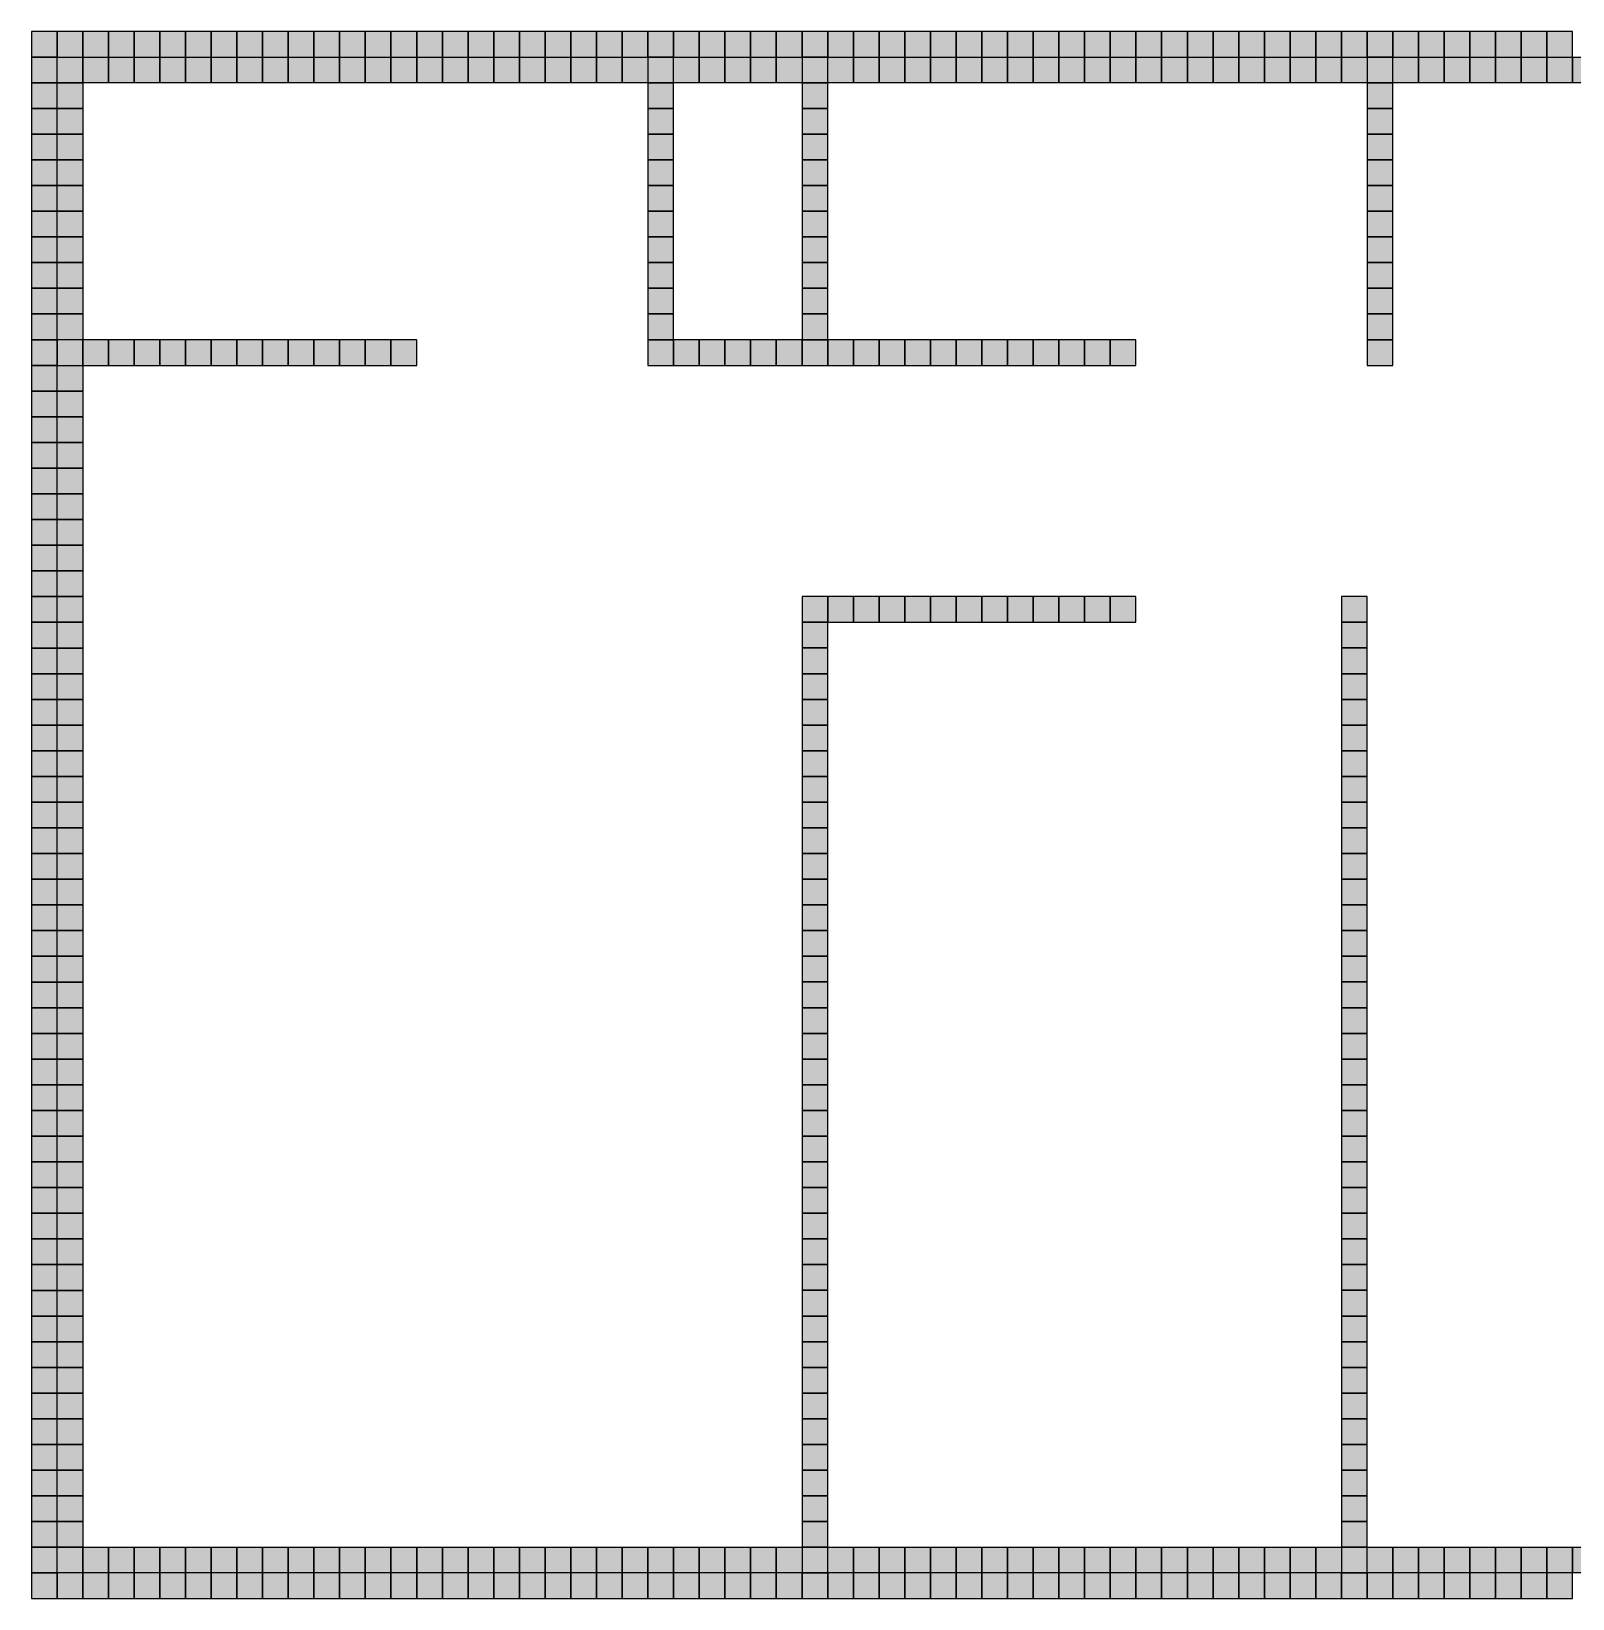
# Model space of a CAD drawing. Header units: inches. Extents: x 0.8 to 12.8, y 0.7 to 7.2.
# Drawn here: x 0.76 to 6.76, y 1.13 to 7.23 of the extents above; entities that cross this region are included whole.
import ezdxf

# ---------------------------------------------------------------- set-up
doc = ezdxf.new("R2010")
doc.units = ezdxf.units.IN
doc.header["$MEASUREMENT"] = 0
doc.layers.add('GRILLA PIXEL', color=7, linetype='Continuous')

# ---------------------------------------------------------------- blocks, each defined once
blk = doc.blocks.new('0-255-255-31-Muro alto')
at = {"layer": 'GRILLA PIXEL', "true_color": 0xffff1f}
h = blk.add_hatch(color=2, dxfattribs=at)
h.dxf.hatch_style = 1
h.paths.add_polyline_path([(0, 0), (-0.1, 0), (-0.1, -0.1), (0, -0.1)])
blk.add_lwpolyline([(-0.1, 0), (-0.1, -0.1), (0, -0.1), (0, 0)], close=True)
blk = doc.blocks.new('0-255-0-0-Muro dormitorio principal')
h = blk.add_hatch(color=1)
h.dxf.hatch_style = 1
h.paths.add_polyline_path([(0, 0), (-0.1, 0), (-0.1, -0.1), (0, -0.1)])
blk.add_lwpolyline([(-0.1, 0), (-0.1, -0.1), (0, -0.1), (0, 0)], close=True)
blk = doc.blocks.new('0-203-204-205-Ventana principal')
at = {"layer": 'GRILLA PIXEL', "true_color": 0xcbcccd}
h = blk.add_hatch(color=254, dxfattribs=at)
h.dxf.hatch_style = 1
h.paths.add_polyline_path([(0, 0), (-0.1, 0), (-0.1, -0.1), (0, -0.1)])
blk.add_lwpolyline([(-0.1, 0), (-0.1, -0.1), (0, -0.1), (0, 0)], close=True)
blk = doc.blocks.new('0-3-160-22-Ventana comun')
at = {"layer": 'GRILLA PIXEL', "true_color": 0x03a016}
h = blk.add_hatch(color=104, dxfattribs=at)
h.dxf.hatch_style = 1
h.paths.add_polyline_path([(0, 0), (-0.1, 0), (-0.1, -0.1), (0, -0.1)])
blk.add_lwpolyline([(-0.1, 0), (-0.1, -0.1), (0, -0.1), (0, 0)], close=True)
blk = doc.blocks.new('0-5-68-255-Muro inicio conexion')
at = {"layer": 'GRILLA PIXEL', "true_color": 0x0544ff}
h = blk.add_hatch(color=160, dxfattribs=at)
h.dxf.hatch_style = 1
h.paths.add_polyline_path([(0, 0), (-0.1, 0), (-0.1, -0.1), (0, -0.1)])
blk.add_lwpolyline([(-0.1, 0), (-0.1, -0.1), (0, -0.1), (0, 0)], close=True)
blk = doc.blocks.new('0-63-149-253-Muro fichas extremo')
at = {"layer": 'GRILLA PIXEL', "true_color": 0x3f95fd}
h = blk.add_hatch(color=153, dxfattribs=at)
h.dxf.hatch_style = 1
h.paths.add_polyline_path([(0, 0), (-0.1, 0), (-0.1, -0.1), (0, -0.1)])
blk.add_lwpolyline([(-0.1, 0), (-0.1, -0.1), (0, -0.1), (0, 0)], close=True)
blk = doc.blocks.new('0-0-28-112-Muro auxiliar fichas esquinas')
at = {"layer": 'GRILLA PIXEL', "true_color": 0x001c70}
h = blk.add_hatch(color=166, dxfattribs=at)
h.dxf.hatch_style = 1
h.paths.add_polyline_path([(0, 0), (-0.1, 0), (-0.1, -0.1), (0, -0.1)])
blk.add_lwpolyline([(-0.1, 0), (-0.1, -0.1), (0, -0.1), (0, 0)], close=True)
blk = doc.blocks.new('1-99-100-102-auxiliar lado interno')
at = {"lineweight": 70, "true_color": 0x636466}
h = blk.add_hatch(color=251, dxfattribs=at)
h.dxf.hatch_style = 1
h.paths.add_polyline_path([(-0.1, -0.1), (-0.1, 0), (0, 0), (0, -0.1)])
blk.add_lwpolyline([(0, 0), (0, -0.1), (-0.1, -0.1), (-0.1, 0)], close=True)
blk = doc.blocks.new('pixel extremo ventana')
h = blk.add_hatch(color=136)
h.dxf.hatch_style = 1
h.paths.add_polyline_path([(0, 0), (-0.1, 0), (-0.1, -0.1), (0, -0.1)])
blk.add_lwpolyline([(-0.1, 0), (-0.1, -0.1), (0, -0.1), (0, 0)], close=True)

msp = doc.modelspace()

# ---------------------------------------------------------------- block references
for name, p in [('0-5-68-255-Muro inicio conexion', (0.8645, 7.2316)), ('0-255-255-31-Muro alto', (0.9645, 7.2316)), ('0-255-255-31-Muro alto', (1.0645, 7.2316)), ('0-255-255-31-Muro alto', (1.1645, 7.2316)), ('0-255-255-31-Muro alto', (1.2645, 7.2316)), ('0-255-255-31-Muro alto', (1.3645, 7.2316)), ('0-255-255-31-Muro alto', (1.4645, 7.2316)), ('0-255-255-31-Muro alto', (1.5645, 7.2316)), ('0-255-255-31-Muro alto', (1.6645, 7.2316)), ('0-255-255-31-Muro alto', (1.7645, 7.2316)), ('0-255-255-31-Muro alto', (1.8645, 7.2316)), ('0-255-255-31-Muro alto', (1.9645, 7.2316)), ('0-255-255-31-Muro alto', (2.0645, 7.2316)), ('0-255-255-31-Muro alto', (2.1645, 7.2316)), ('0-255-255-31-Muro alto', (2.2645, 7.2316)), ('0-255-255-31-Muro alto', (2.3645, 7.2316)), ('0-255-255-31-Muro alto', (2.4645, 7.2316)), ('0-255-255-31-Muro alto', (2.5645, 7.2316)), ('0-255-255-31-Muro alto', (2.6645, 7.2316)), ('0-255-255-31-Muro alto', (2.7645, 7.2316)), ('0-255-255-31-Muro alto', (2.8645, 7.2316)), ('0-255-255-31-Muro alto', (2.9645, 7.2316)), ('0-255-255-31-Muro alto', (3.0645, 7.2316)), ('0-255-255-31-Muro alto', (3.1645, 7.2316)), ('0-255-255-31-Muro alto', (3.2645, 7.2316)), ('0-255-255-31-Muro alto', (3.3645, 7.2316)), ('0-255-255-31-Muro alto', (3.4645, 7.2316)), ('0-255-255-31-Muro alto', (3.5645, 7.2316)), ('0-255-255-31-Muro alto', (3.6645, 7.2316)), ('0-255-255-31-Muro alto', (3.7645, 7.2316)), ('0-255-255-31-Muro alto', (3.8645, 7.2316)), ('0-255-255-31-Muro alto', (3.9645, 7.2316)), ('0-255-255-31-Muro alto', (4.0645, 7.2316)), ('0-255-255-31-Muro alto', (4.1645, 7.2316)), ('0-255-255-31-Muro alto', (4.2645, 7.2316)), ('0-255-255-31-Muro alto', (4.3645, 7.2316)), ('0-255-255-31-Muro alto', (4.4645, 7.2316)), ('0-255-255-31-Muro alto', (4.5645, 7.2316)), ('0-255-255-31-Muro alto', (4.6645, 7.2316)), ('0-255-255-31-Muro alto', (4.7645, 7.2316)), ('0-255-255-31-Muro alto', (4.8645, 7.2316)), ('0-255-255-31-Muro alto', (4.9645, 7.2316)), ('0-255-255-31-Muro alto', (5.0645, 7.2316)), ('0-255-255-31-Muro alto', (5.1645, 7.2316)), ('0-255-255-31-Muro alto', (5.2645, 7.2316)), ('0-255-255-31-Muro alto', (5.3645, 7.2316)), ('0-255-255-31-Muro alto', (5.4645, 7.2316)), ('0-255-255-31-Muro alto', (5.5645, 7.2316)), ('0-255-255-31-Muro alto', (5.6645, 7.2316)), ('0-255-255-31-Muro alto', (5.7645, 7.2316)), ('0-255-255-31-Muro alto', (5.8645, 7.2316)), ('0-255-255-31-Muro alto', (5.9645, 7.2316)), ('0-255-255-31-Muro alto', (6.0645, 7.2316)), ('0-255-255-31-Muro alto', (6.1645, 7.2316)), ('0-255-255-31-Muro alto', (6.2645, 7.2316)), ('0-255-255-31-Muro alto', (6.3645, 7.2316)), ('0-255-255-31-Muro alto', (6.4645, 7.2316)), ('0-255-255-31-Muro alto', (6.5645, 7.2316)), ('0-255-255-31-Muro alto', (6.6645, 7.2316)), ('0-255-255-31-Muro alto', (6.7645, 7.2316)), ('0-5-68-255-Muro inicio conexion', (0.8645, 7.1316)), ('1-99-100-102-auxiliar lado interno', (0.9645, 7.1316)), ('1-99-100-102-auxiliar lado interno', (1.0645, 7.1316)), ('1-99-100-102-auxiliar lado interno', (1.1645, 7.1316)), ('1-99-100-102-auxiliar lado interno', (1.2645, 7.1316)), ('1-99-100-102-auxiliar lado interno', (1.3645, 7.1316)), ('1-99-100-102-auxiliar lado interno', (1.4645, 7.1316)), ('1-99-100-102-auxiliar lado interno', (1.5645, 7.1316)), ('1-99-100-102-auxiliar lado interno', (1.6645, 7.1316)), ('1-99-100-102-auxiliar lado interno', (1.7645, 7.1316)), ('1-99-100-102-auxiliar lado interno', (1.8645, 7.1316)), ('1-99-100-102-auxiliar lado interno', (1.9645, 7.1316)), ('1-99-100-102-auxiliar lado interno', (2.0645, 7.1316)), ('1-99-100-102-auxiliar lado interno', (2.1645, 7.1316)), ('1-99-100-102-auxiliar lado interno', (2.2645, 7.1316)), ('1-99-100-102-auxiliar lado interno', (2.3645, 7.1316)), ('1-99-100-102-auxiliar lado interno', (2.4645, 7.1316)), ('1-99-100-102-auxiliar lado interno', (2.5645, 7.1316)), ('1-99-100-102-auxiliar lado interno', (2.6645, 7.1316)), ('1-99-100-102-auxiliar lado interno', (2.7645, 7.1316)), ('1-99-100-102-auxiliar lado interno', (2.8645, 7.1316)), ('1-99-100-102-auxiliar lado interno', (2.9645, 7.1316)), ('1-99-100-102-auxiliar lado interno', (3.0645, 7.1316)), ('1-99-100-102-auxiliar lado interno', (3.1645, 7.1316)), ('0-255-255-31-Muro alto', (3.2645, 7.1316)), ('1-99-100-102-auxiliar lado interno', (3.3645, 7.1316)), ('1-99-100-102-auxiliar lado interno', (3.4645, 7.1316)), ('1-99-100-102-auxiliar lado interno', (3.5645, 7.1316)), ('1-99-100-102-auxiliar lado interno', (3.6645, 7.1316)), ('1-99-100-102-auxiliar lado interno', (3.7645, 7.1316)), ('0-255-255-31-Muro alto', (3.8645, 7.1316)), ('1-99-100-102-auxiliar lado interno', (3.9645, 7.1316)), ('1-99-100-102-auxiliar lado interno', (4.0645, 7.1316)), ('1-99-100-102-auxiliar lado interno', (4.1645, 7.1316)), ('1-99-100-102-auxiliar lado interno', (4.2645, 7.1316)), ('1-99-100-102-auxiliar lado interno', (4.3645, 7.1316)), ('1-99-100-102-auxiliar lado interno', (4.4645, 7.1316)), ('1-99-100-102-auxiliar lado interno', (4.5645, 7.1316)), ('1-99-100-102-auxiliar lado interno', (4.6645, 7.1316)), ('1-99-100-102-auxiliar lado interno', (4.7645, 7.1316)), ('1-99-100-102-auxiliar lado interno', (4.8645, 7.1316)), ('1-99-100-102-auxiliar lado interno', (4.9645, 7.1316)), ('1-99-100-102-auxiliar lado interno', (5.0645, 7.1316)), ('1-99-100-102-auxiliar lado interno', (5.1645, 7.1316)), ('1-99-100-102-auxiliar lado interno', (5.2645, 7.1316)), ('1-99-100-102-auxiliar lado interno', (5.3645, 7.1316)), ('1-99-100-102-auxiliar lado interno', (5.4645, 7.1316)), ('1-99-100-102-auxiliar lado interno', (5.5645, 7.1316)), ('1-99-100-102-auxiliar lado interno', (5.6645, 7.1316)), ('1-99-100-102-auxiliar lado interno', (5.7645, 7.1316)), ('1-99-100-102-auxiliar lado interno', (5.8645, 7.1316)), ('1-99-100-102-auxiliar lado interno', (5.9645, 7.1316)), ('0-255-255-31-Muro alto', (6.0645, 7.1316)), ('1-99-100-102-auxiliar lado interno', (6.1645, 7.1316)), ('1-99-100-102-auxiliar lado interno', (6.2645, 7.1316)), ('1-99-100-102-auxiliar lado interno', (6.3645, 7.1316)), ('1-99-100-102-auxiliar lado interno', (6.4645, 7.1316)), ('1-99-100-102-auxiliar lado interno', (6.5645, 7.1316)), ('1-99-100-102-auxiliar lado interno', (6.6645, 7.1316)), ('1-99-100-102-auxiliar lado interno', (6.7645, 7.1316)), ('1-99-100-102-auxiliar lado interno', (6.8645, 7.1316)), ('0-63-149-253-Muro fichas extremo', (0.8645, 7.0316)), ('1-99-100-102-auxiliar lado interno', (0.9645, 7.0316)), ('0-255-255-31-Muro alto', (3.2645, 7.0316)), ('0-255-255-31-Muro alto', (3.8645, 7.0316)), ('0-255-255-31-Muro alto', (6.0645, 7.0316)), ('0-255-255-31-Muro alto', (0.8645, 6.9316)), ('1-99-100-102-auxiliar lado interno', (0.9645, 6.9316)), ('0-255-255-31-Muro alto', (3.2645, 6.9316)), ('0-255-255-31-Muro alto', (3.8645, 6.9316)), ('0-255-255-31-Muro alto', (6.0645, 6.9316)), ('0-255-255-31-Muro alto', (0.8645, 6.8316)), ('1-99-100-102-auxiliar lado interno', (0.9645, 6.8316)), ('0-255-255-31-Muro alto', (3.2645, 6.8316)), ('0-255-255-31-Muro alto', (3.8645, 6.8316)), ('0-255-255-31-Muro alto', (6.0645, 6.8316)), ('0-255-255-31-Muro alto', (0.8645, 6.7316)), ('1-99-100-102-auxiliar lado interno', (0.9645, 6.7316)), ('0-255-255-31-Muro alto', (3.2645, 6.7316)), ('0-255-255-31-Muro alto', (3.8645, 6.7316)), ('0-255-255-31-Muro alto', (6.0645, 6.7316)), ('0-255-255-31-Muro alto', (0.8645, 6.6316)), ('1-99-100-102-auxiliar lado interno', (0.9645, 6.6316)), ('0-255-255-31-Muro alto', (3.2645, 6.6316)), ('0-255-255-31-Muro alto', (3.8645, 6.6316)), ('0-255-255-31-Muro alto', (6.0645, 6.6316)), ('0-255-255-31-Muro alto', (0.8645, 6.5316)), ('1-99-100-102-auxiliar lado interno', (0.9645, 6.5316)), ('0-255-255-31-Muro alto', (3.2645, 6.5316)), ('0-255-255-31-Muro alto', (3.8645, 6.5316)), ('0-255-255-31-Muro alto', (6.0645, 6.5316)), ('0-255-255-31-Muro alto', (0.8645, 6.4316)), ('1-99-100-102-auxiliar lado interno', (0.9645, 6.4316)), ('0-255-255-31-Muro alto', (3.2645, 6.4316)), ('0-255-255-31-Muro alto', (3.8645, 6.4316)), ('0-255-255-31-Muro alto', (6.0645, 6.4316)), ('0-255-255-31-Muro alto', (0.8645, 6.3316)), ('1-99-100-102-auxiliar lado interno', (0.9645, 6.3316)), ('0-255-255-31-Muro alto', (3.2645, 6.3316)), ('0-255-255-31-Muro alto', (3.8645, 6.3316)), ('0-255-255-31-Muro alto', (6.0645, 6.3316)), ('0-255-255-31-Muro alto', (0.8645, 6.2316)), ('1-99-100-102-auxiliar lado interno', (0.9645, 6.2316)), ('0-255-255-31-Muro alto', (3.2645, 6.2316)), ('0-255-255-31-Muro alto', (3.8645, 6.2316)), ('0-255-255-31-Muro alto', (6.0645, 6.2316)), ('0-255-255-31-Muro alto', (0.8645, 6.1316)), ('1-99-100-102-auxiliar lado interno', (0.9645, 6.1316)), ('0-255-255-31-Muro alto', (3.2645, 6.1316)), ('0-255-255-31-Muro alto', (3.8645, 6.1316)), ('0-255-255-31-Muro alto', (6.0645, 6.1316)), ('0-255-255-31-Muro alto', (0.8645, 6.0316)), ('0-255-255-31-Muro alto', (0.9645, 6.0316)), ('0-255-255-31-Muro alto', (1.0645, 6.0316)), ('0-255-255-31-Muro alto', (1.1645, 6.0316)), ('0-255-255-31-Muro alto', (1.2645, 6.0316)), ('0-255-255-31-Muro alto', (1.3645, 6.0316)), ('0-255-255-31-Muro alto', (1.4645, 6.0316)), ('0-255-255-31-Muro alto', (1.5645, 6.0316)), ('0-255-255-31-Muro alto', (1.6645, 6.0316)), ('0-255-255-31-Muro alto', (1.7645, 6.0316)), ('0-255-255-31-Muro alto', (1.8645, 6.0316)), ('0-255-255-31-Muro alto', (1.9645, 6.0316)), ('0-255-255-31-Muro alto', (2.0645, 6.0316)), ('0-255-255-31-Muro alto', (2.1645, 6.0316)), ('0-255-255-31-Muro alto', (2.2645, 6.0316)), ('0-255-255-31-Muro alto', (3.2645, 6.0316)), ('0-255-255-31-Muro alto', (3.3645, 6.0316)), ('0-255-255-31-Muro alto', (3.4645, 6.0316)), ('0-255-255-31-Muro alto', (3.5645, 6.0316)), ('0-255-255-31-Muro alto', (3.6645, 6.0316)), ('0-255-255-31-Muro alto', (3.7645, 6.0316)), ('0-255-255-31-Muro alto', (3.8645, 6.0316)), ('0-255-255-31-Muro alto', (3.9645, 6.0316)), ('0-255-255-31-Muro alto', (4.0645, 6.0316)), ('0-255-255-31-Muro alto', (4.1645, 6.0316)), ('0-255-255-31-Muro alto', (4.2645, 6.0316)), ('0-255-255-31-Muro alto', (4.3645, 6.0316)), ('0-255-255-31-Muro alto', (4.4645, 6.0316)), ('0-255-255-31-Muro alto', (4.5645, 6.0316)), ('0-255-255-31-Muro alto', (4.6645, 6.0316)), ('0-255-255-31-Muro alto', (4.7645, 6.0316)), ('0-255-255-31-Muro alto', (4.8645, 6.0316)), ('0-255-255-31-Muro alto', (4.9645, 6.0316)), ('0-255-255-31-Muro alto', (5.0645, 6.0316)), ('0-255-255-31-Muro alto', (6.0645, 6.0316)), ('0-255-0-0-Muro dormitorio principal', (0.8645, 5.9316)), ('1-99-100-102-auxiliar lado interno', (0.9645, 5.9316)), ('0-255-0-0-Muro dormitorio principal', (0.8645, 5.8316)), ('1-99-100-102-auxiliar lado interno', (0.9645, 5.8316)), ('0-255-0-0-Muro dormitorio principal', (0.8645, 5.7316)), ('1-99-100-102-auxiliar lado interno', (0.9645, 5.7316)), ('0-255-0-0-Muro dormitorio principal', (0.8645, 5.6316)), ('1-99-100-102-auxiliar lado interno', (0.9645, 5.6316)), ('0-255-0-0-Muro dormitorio principal', (0.8645, 5.5316)), ('1-99-100-102-auxiliar lado interno', (0.9645, 5.5316)), ('0-255-0-0-Muro dormitorio principal', (0.8645, 5.4316)), ('1-99-100-102-auxiliar lado interno', (0.9645, 5.4316)), ('0-255-0-0-Muro dormitorio principal', (0.8645, 5.3316)), ('1-99-100-102-auxiliar lado interno', (0.9645, 5.3316)), ('0-255-0-0-Muro dormitorio principal', (0.8645, 5.2316)), ('1-99-100-102-auxiliar lado interno', (0.9645, 5.2316)), ('0-255-0-0-Muro dormitorio principal', (0.8645, 5.1316)), ('1-99-100-102-auxiliar lado interno', (0.9645, 5.1316)), ('0-255-0-0-Muro dormitorio principal', (0.8645, 5.0316)), ('1-99-100-102-auxiliar lado interno', (0.9645, 5.0316)), ('0-255-255-31-Muro alto', (3.8645, 5.0317)), ('0-255-255-31-Muro alto', (3.9645, 5.0317)), ('0-255-255-31-Muro alto', (4.0645, 5.0317)), ('0-255-255-31-Muro alto', (4.1645, 5.0317)), ('0-255-255-31-Muro alto', (4.2645, 5.0317)), ('0-255-255-31-Muro alto', (4.3645, 5.0317)), ('0-255-255-31-Muro alto', (4.4645, 5.0317)), ('0-255-255-31-Muro alto', (4.5645, 5.0317)), ('0-255-255-31-Muro alto', (4.6645, 5.0317)), ('0-255-255-31-Muro alto', (4.7645, 5.0317)), ('0-255-255-31-Muro alto', (4.8645, 5.0317)), ('0-255-255-31-Muro alto', (4.9645, 5.0317)), ('0-255-255-31-Muro alto', (5.0645, 5.0317)), ('0-255-255-31-Muro alto', (5.9645, 5.0317)), ('0-255-0-0-Muro dormitorio principal', (0.8645, 4.9316)), ('1-99-100-102-auxiliar lado interno', (0.9645, 4.9316)), ('0-255-255-31-Muro alto', (3.8645, 4.9317)), ('0-255-255-31-Muro alto', (5.9645, 4.9317)), ('0-255-0-0-Muro dormitorio principal', (0.8645, 4.8316)), ('1-99-100-102-auxiliar lado interno', (0.9645, 4.8316)), ('0-255-255-31-Muro alto', (3.8645, 4.8317)), ('0-255-255-31-Muro alto', (5.9645, 4.8317)), ('0-255-0-0-Muro dormitorio principal', (0.8645, 4.7316)), ('1-99-100-102-auxiliar lado interno', (0.9645, 4.7316)), ('0-255-255-31-Muro alto', (3.8645, 4.7317)), ('0-255-255-31-Muro alto', (5.9645, 4.7317)), ('0-255-0-0-Muro dormitorio principal', (0.8645, 4.6316)), ('1-99-100-102-auxiliar lado interno', (0.9645, 4.6316)), ('0-255-255-31-Muro alto', (3.8645, 4.6317)), ('0-255-255-31-Muro alto', (5.9645, 4.6317)), ('0-255-0-0-Muro dormitorio principal', (0.8645, 4.5316)), ('1-99-100-102-auxiliar lado interno', (0.9645, 4.5316)), ('0-255-255-31-Muro alto', (3.8645, 4.5317)), ('0-255-255-31-Muro alto', (5.9645, 4.5317)), ('0-255-0-0-Muro dormitorio principal', (0.8645, 4.4316)), ('1-99-100-102-auxiliar lado interno', (0.9645, 4.4316)), ('0-255-255-31-Muro alto', (3.8645, 4.4317)), ('0-255-255-31-Muro alto', (5.9645, 4.4317)), ('0-255-0-0-Muro dormitorio principal', (0.8645, 4.3316)), ('1-99-100-102-auxiliar lado interno', (0.9645, 4.3316)), ('0-255-255-31-Muro alto', (3.8645, 4.3317)), ('0-255-255-31-Muro alto', (5.9645, 4.3317)), ('0-255-0-0-Muro dormitorio principal', (0.8645, 4.2316)), ('1-99-100-102-auxiliar lado interno', (0.9645, 4.2316)), ('0-255-255-31-Muro alto', (3.8645, 4.2317)), ('0-255-255-31-Muro alto', (5.9645, 4.2317)), ('0-255-0-0-Muro dormitorio principal', (0.8645, 4.1316)), ('1-99-100-102-auxiliar lado interno', (0.9645, 4.1316)), ('0-255-255-31-Muro alto', (3.8645, 4.1317)), ('0-255-255-31-Muro alto', (5.9645, 4.1317)), ('0-255-0-0-Muro dormitorio principal', (0.8645, 4.0316)), ('1-99-100-102-auxiliar lado interno', (0.9645, 4.0316)), ('0-255-255-31-Muro alto', (3.8645, 4.0317)), ('0-255-255-31-Muro alto', (5.9645, 4.0317)), ('0-255-0-0-Muro dormitorio principal', (0.8645, 3.9316)), ('1-99-100-102-auxiliar lado interno', (0.9645, 3.9316)), ('0-255-255-31-Muro alto', (3.8645, 3.9317)), ('0-255-255-31-Muro alto', (5.9645, 3.9317)), ('0-255-0-0-Muro dormitorio principal', (0.8645, 3.8316)), ('1-99-100-102-auxiliar lado interno', (0.9645, 3.8316)), ('0-255-255-31-Muro alto', (3.8645, 3.8317)), ('0-255-255-31-Muro alto', (5.9645, 3.8317)), ('0-255-0-0-Muro dormitorio principal', (0.8645, 3.7316)), ('1-99-100-102-auxiliar lado interno', (0.9645, 3.7316)), ('0-255-255-31-Muro alto', (3.8645, 3.7317)), ('0-255-255-31-Muro alto', (5.9645, 3.7317)), ('0-255-0-0-Muro dormitorio principal', (0.8645, 3.6316)), ('1-99-100-102-auxiliar lado interno', (0.9645, 3.6316)), ('0-255-255-31-Muro alto', (3.8645, 3.6317)), ('0-255-255-31-Muro alto', (5.9645, 3.6317)), ('0-255-0-0-Muro dormitorio principal', (0.8645, 3.5316)), ('1-99-100-102-auxiliar lado interno', (0.9645, 3.5316)), ('0-255-255-31-Muro alto', (3.8645, 3.5317)), ('0-255-255-31-Muro alto', (5.9645, 3.5317)), ('0-255-0-0-Muro dormitorio principal', (0.8645, 3.4316)), ('1-99-100-102-auxiliar lado interno', (0.9645, 3.4316)), ('0-255-255-31-Muro alto', (3.8645, 3.4317)), ('0-255-255-31-Muro alto', (5.9645, 3.4317)), ('0-255-0-0-Muro dormitorio principal', (0.8645, 3.3316)), ('1-99-100-102-auxiliar lado interno', (0.9645, 3.3316)), ('0-255-255-31-Muro alto', (3.8645, 3.3317)), ('0-255-255-31-Muro alto', (5.9645, 3.3317)), ('0-255-0-0-Muro dormitorio principal', (0.8645, 3.2316)), ('1-99-100-102-auxiliar lado interno', (0.9645, 3.2316)), ('0-255-255-31-Muro alto', (3.8645, 3.2317)), ('0-255-255-31-Muro alto', (5.9645, 3.2317)), ('0-255-0-0-Muro dormitorio principal', (0.8645, 3.1316)), ('1-99-100-102-auxiliar lado interno', (0.9645, 3.1316)), ('0-255-255-31-Muro alto', (3.8645, 3.1317)), ('0-255-255-31-Muro alto', (5.9645, 3.1317)), ('0-255-0-0-Muro dormitorio principal', (0.8645, 3.0316)), ('1-99-100-102-auxiliar lado interno', (0.9645, 3.0316)), ('0-255-255-31-Muro alto', (3.8645, 3.0317)), ('0-255-255-31-Muro alto', (5.9645, 3.0317)), ('0-255-0-0-Muro dormitorio principal', (0.8645, 2.9316)), ('1-99-100-102-auxiliar lado interno', (0.9645, 2.9316)), ('0-255-255-31-Muro alto', (3.8645, 2.9317)), ('0-255-255-31-Muro alto', (5.9645, 2.9317)), ('0-255-0-0-Muro dormitorio principal', (0.8645, 2.8316)), ('1-99-100-102-auxiliar lado interno', (0.9645, 2.8316)), ('0-255-255-31-Muro alto', (3.8645, 2.8317)), ('0-255-255-31-Muro alto', (5.9645, 2.8317)), ('0-255-0-0-Muro dormitorio principal', (0.8645, 2.7316)), ('1-99-100-102-auxiliar lado interno', (0.9645, 2.7316)), ('0-255-255-31-Muro alto', (3.8645, 2.7317)), ('0-255-255-31-Muro alto', (5.9645, 2.7317)), ('0-255-0-0-Muro dormitorio principal', (0.8645, 2.6316)), ('1-99-100-102-auxiliar lado interno', (0.9645, 2.6316)), ('0-255-255-31-Muro alto', (3.8645, 2.6317)), ('0-255-255-31-Muro alto', (5.9645, 2.6317)), ('0-255-0-0-Muro dormitorio principal', (0.8645, 2.5316)), ('1-99-100-102-auxiliar lado interno', (0.9645, 2.5316)), ('0-255-255-31-Muro alto', (3.8645, 2.5317)), ('0-255-255-31-Muro alto', (5.9645, 2.5317)), ('0-255-0-0-Muro dormitorio principal', (0.8645, 2.4316)), ('1-99-100-102-auxiliar lado interno', (0.9645, 2.4316)), ('0-255-255-31-Muro alto', (3.8645, 2.4317)), ('0-255-255-31-Muro alto', (5.9645, 2.4317)), ('0-255-0-0-Muro dormitorio principal', (0.8645, 2.3316)), ('1-99-100-102-auxiliar lado interno', (0.9645, 2.3316)), ('0-255-255-31-Muro alto', (3.8645, 2.3317)), ('0-255-255-31-Muro alto', (5.9645, 2.3317)), ('0-255-0-0-Muro dormitorio principal', (0.8645, 2.2316)), ('1-99-100-102-auxiliar lado interno', (0.9645, 2.2316)), ('0-255-255-31-Muro alto', (3.8645, 2.2317)), ('0-255-255-31-Muro alto', (5.9645, 2.2317)), ('0-255-0-0-Muro dormitorio principal', (0.8645, 2.1316)), ('1-99-100-102-auxiliar lado interno', (0.9645, 2.1316)), ('0-255-255-31-Muro alto', (3.8645, 2.1317)), ('0-255-255-31-Muro alto', (5.9645, 2.1317)), ('0-255-0-0-Muro dormitorio principal', (0.8645, 2.0316)), ('1-99-100-102-auxiliar lado interno', (0.9645, 2.0316)), ('0-255-255-31-Muro alto', (3.8645, 2.0317)), ('0-255-255-31-Muro alto', (5.9645, 2.0317)), ('0-255-0-0-Muro dormitorio principal', (0.8645, 1.9316)), ('1-99-100-102-auxiliar lado interno', (0.9645, 1.9316)), ('0-255-255-31-Muro alto', (3.8645, 1.9317)), ('0-255-255-31-Muro alto', (5.9645, 1.9317)), ('0-255-0-0-Muro dormitorio principal', (0.8645, 1.8316)), ('1-99-100-102-auxiliar lado interno', (0.9645, 1.8316)), ('0-255-255-31-Muro alto', (3.8645, 1.8317)), ('0-255-255-31-Muro alto', (5.9645, 1.8317)), ('0-255-0-0-Muro dormitorio principal', (0.8645, 1.7316)), ('1-99-100-102-auxiliar lado interno', (0.9645, 1.7316)), ('0-255-255-31-Muro alto', (3.8645, 1.7317)), ('0-255-255-31-Muro alto', (5.9645, 1.7317)), ('0-255-0-0-Muro dormitorio principal', (0.8645, 1.6316)), ('1-99-100-102-auxiliar lado interno', (0.9645, 1.6316)), ('0-255-255-31-Muro alto', (3.8645, 1.6317)), ('0-255-255-31-Muro alto', (5.9645, 1.6317)), ('0-255-0-0-Muro dormitorio principal', (0.8645, 1.5316)), ('1-99-100-102-auxiliar lado interno', (0.9645, 1.5316)), ('0-255-255-31-Muro alto', (3.8645, 1.5317)), ('0-255-255-31-Muro alto', (5.9645, 1.5317)), ('0-255-0-0-Muro dormitorio principal', (0.8645, 1.4316)), ('1-99-100-102-auxiliar lado interno', (0.9645, 1.4316)), ('0-255-255-31-Muro alto', (3.8645, 1.4317)), ('0-255-255-31-Muro alto', (5.9645, 1.4317)), ('0-0-28-112-Muro auxiliar fichas esquinas', (0.8645, 1.3316)), ('1-99-100-102-auxiliar lado interno', (0.9645, 1.3316)), ('1-99-100-102-auxiliar lado interno', (1.0645, 1.3316)), ('1-99-100-102-auxiliar lado interno', (1.1645, 1.3316)), ('1-99-100-102-auxiliar lado interno', (1.2645, 1.3316)), ('1-99-100-102-auxiliar lado interno', (1.3645, 1.3316)), ('1-99-100-102-auxiliar lado interno', (1.4645, 1.3316)), ('1-99-100-102-auxiliar lado interno', (1.5645, 1.3316)), ('1-99-100-102-auxiliar lado interno', (1.6645, 1.3316)), ('1-99-100-102-auxiliar lado interno', (1.7645, 1.3316)), ('1-99-100-102-auxiliar lado interno', (1.8645, 1.3316)), ('1-99-100-102-auxiliar lado interno', (1.9645, 1.3316)), ('1-99-100-102-auxiliar lado interno', (2.0645, 1.3316)), ('1-99-100-102-auxiliar lado interno', (2.1645, 1.3316)), ('1-99-100-102-auxiliar lado interno', (2.2645, 1.3316)), ('1-99-100-102-auxiliar lado interno', (2.3645, 1.3316)), ('1-99-100-102-auxiliar lado interno', (2.4645, 1.3316)), ('1-99-100-102-auxiliar lado interno', (2.5645, 1.3316)), ('1-99-100-102-auxiliar lado interno', (2.6645, 1.3316)), ('1-99-100-102-auxiliar lado interno', (2.7645, 1.3316)), ('1-99-100-102-auxiliar lado interno', (2.8645, 1.3316)), ('1-99-100-102-auxiliar lado interno', (2.9645, 1.3316)), ('1-99-100-102-auxiliar lado interno', (3.0645, 1.3316)), ('1-99-100-102-auxiliar lado interno', (3.1645, 1.3316)), ('1-99-100-102-auxiliar lado interno', (3.2645, 1.3316)), ('1-99-100-102-auxiliar lado interno', (3.3645, 1.3316)), ('1-99-100-102-auxiliar lado interno', (3.4645, 1.3316)), ('1-99-100-102-auxiliar lado interno', (3.5645, 1.3316)), ('1-99-100-102-auxiliar lado interno', (3.6645, 1.3316)), ('1-99-100-102-auxiliar lado interno', (3.7645, 1.3316)), ('0-255-255-31-Muro alto', (3.8645, 1.3317)), ('1-99-100-102-auxiliar lado interno', (3.9645, 1.3317)), ('1-99-100-102-auxiliar lado interno', (4.0645, 1.3317)), ('1-99-100-102-auxiliar lado interno', (4.1645, 1.3317)), ('1-99-100-102-auxiliar lado interno', (4.2645, 1.3317)), ('1-99-100-102-auxiliar lado interno', (4.3645, 1.3317)), ('1-99-100-102-auxiliar lado interno', (4.4645, 1.3317)), ('1-99-100-102-auxiliar lado interno', (4.5645, 1.3317)), ('1-99-100-102-auxiliar lado interno', (4.6645, 1.3317)), ('1-99-100-102-auxiliar lado interno', (4.7645, 1.3317)), ('1-99-100-102-auxiliar lado interno', (4.8645, 1.3317)), ('1-99-100-102-auxiliar lado interno', (4.9645, 1.3317)), ('1-99-100-102-auxiliar lado interno', (5.0645, 1.3317)), ('1-99-100-102-auxiliar lado interno', (5.1645, 1.3317)), ('1-99-100-102-auxiliar lado interno', (5.2645, 1.3317)), ('1-99-100-102-auxiliar lado interno', (5.3645, 1.3317)), ('1-99-100-102-auxiliar lado interno', (5.4645, 1.3317)), ('1-99-100-102-auxiliar lado interno', (5.5645, 1.3317)), ('1-99-100-102-auxiliar lado interno', (5.6645, 1.3317)), ('1-99-100-102-auxiliar lado interno', (5.7645, 1.3317)), ('1-99-100-102-auxiliar lado interno', (5.8645, 1.3317)), ('0-255-255-31-Muro alto', (5.9645, 1.3317)), ('1-99-100-102-auxiliar lado interno', (6.0645, 1.3317)), ('1-99-100-102-auxiliar lado interno', (6.1645, 1.3317)), ('1-99-100-102-auxiliar lado interno', (6.2645, 1.3317)), ('1-99-100-102-auxiliar lado interno', (6.3645, 1.3317)), ('1-99-100-102-auxiliar lado interno', (6.4645, 1.3317)), ('1-99-100-102-auxiliar lado interno', (6.5645, 1.3317)), ('1-99-100-102-auxiliar lado interno', (6.6645, 1.3317)), ('1-99-100-102-auxiliar lado interno', (6.7645, 1.3317)), ('1-99-100-102-auxiliar lado interno', (6.8645, 1.3317)), ('0-0-28-112-Muro auxiliar fichas esquinas', (0.8645, 1.2316)), ('pixel extremo ventana', (0.9645, 1.2316)), ('0-203-204-205-Ventana principal', (1.0645, 1.2316)), ('0-203-204-205-Ventana principal', (1.1645, 1.2316)), ('0-203-204-205-Ventana principal', (1.2645, 1.2316)), ('0-203-204-205-Ventana principal', (1.3645, 1.2316)), ('0-203-204-205-Ventana principal', (1.4645, 1.2316)), ('0-203-204-205-Ventana principal', (1.5645, 1.2316)), ('0-203-204-205-Ventana principal', (1.6645, 1.2316)), ('0-203-204-205-Ventana principal', (1.7645, 1.2316)), ('0-203-204-205-Ventana principal', (1.8645, 1.2316)), ('0-203-204-205-Ventana principal', (1.9645, 1.2316)), ('0-203-204-205-Ventana principal', (2.0645, 1.2316)), ('0-203-204-205-Ventana principal', (2.1645, 1.2316)), ('0-203-204-205-Ventana principal', (2.2645, 1.2316)), ('0-203-204-205-Ventana principal', (2.3645, 1.2316)), ('pixel extremo ventana', (2.4645, 1.2316)), ('0-255-255-31-Muro alto', (2.5645, 1.2316)), ('0-255-255-31-Muro alto', (2.6645, 1.2316)), ('0-255-255-31-Muro alto', (2.7645, 1.2316)), ('0-255-255-31-Muro alto', (2.8645, 1.2316)), ('0-255-255-31-Muro alto', (2.9645, 1.2316)), ('0-255-255-31-Muro alto', (3.0645, 1.2316)), ('0-255-255-31-Muro alto', (3.1645, 1.2316)), ('0-255-255-31-Muro alto', (3.2645, 1.2316)), ('0-255-255-31-Muro alto', (3.3645, 1.2316)), ('0-255-255-31-Muro alto', (3.4645, 1.2316)), ('0-255-255-31-Muro alto', (3.5645, 1.2316)), ('0-255-255-31-Muro alto', (3.6645, 1.2316)), ('0-255-255-31-Muro alto', (3.7645, 1.2316)), ('0-255-255-31-Muro alto', (3.8645, 1.2317)), ('0-255-255-31-Muro alto', (3.9645, 1.2317)), ('0-255-255-31-Muro alto', (4.0645, 1.2317)), ('pixel extremo ventana', (4.1645, 1.2316)), ('0-3-160-22-Ventana comun', (4.2645, 1.2317)), ('0-3-160-22-Ventana comun', (4.3645, 1.2317)), ('0-3-160-22-Ventana comun', (4.4645, 1.2317)), ('0-3-160-22-Ventana comun', (4.5645, 1.2317)), ('0-3-160-22-Ventana comun', (4.6645, 1.2317)), ('0-3-160-22-Ventana comun', (4.7645, 1.2317)), ('0-3-160-22-Ventana comun', (4.8645, 1.2317)), ('0-3-160-22-Ventana comun', (4.9645, 1.2317)), ('0-3-160-22-Ventana comun', (5.0645, 1.2317)), ('pixel extremo ventana', (5.1645, 1.2316)), ('0-255-255-31-Muro alto', (5.2645, 1.2317)), ('0-255-255-31-Muro alto', (5.3645, 1.2317)), ('0-255-255-31-Muro alto', (5.4645, 1.2317)), ('0-255-255-31-Muro alto', (5.5645, 1.2317)), ('0-255-255-31-Muro alto', (5.6645, 1.2317)), ('0-255-255-31-Muro alto', (5.7645, 1.2317)), ('0-255-255-31-Muro alto', (5.8645, 1.2317)), ('0-255-255-31-Muro alto', (5.9645, 1.2317)), ('0-255-255-31-Muro alto', (6.0645, 1.2317)), ('0-255-255-31-Muro alto', (6.1645, 1.2317)), ('pixel extremo ventana', (6.2645, 1.2316)), ('0-3-160-22-Ventana comun', (6.3645, 1.2317)), ('0-3-160-22-Ventana comun', (6.4645, 1.2317)), ('0-3-160-22-Ventana comun', (6.5645, 1.2317)), ('0-3-160-22-Ventana comun', (6.6645, 1.2317)), ('0-3-160-22-Ventana comun', (6.7645, 1.2317))]:
    msp.add_blockref(name, p)

doc.saveas('drawing.dxf')
